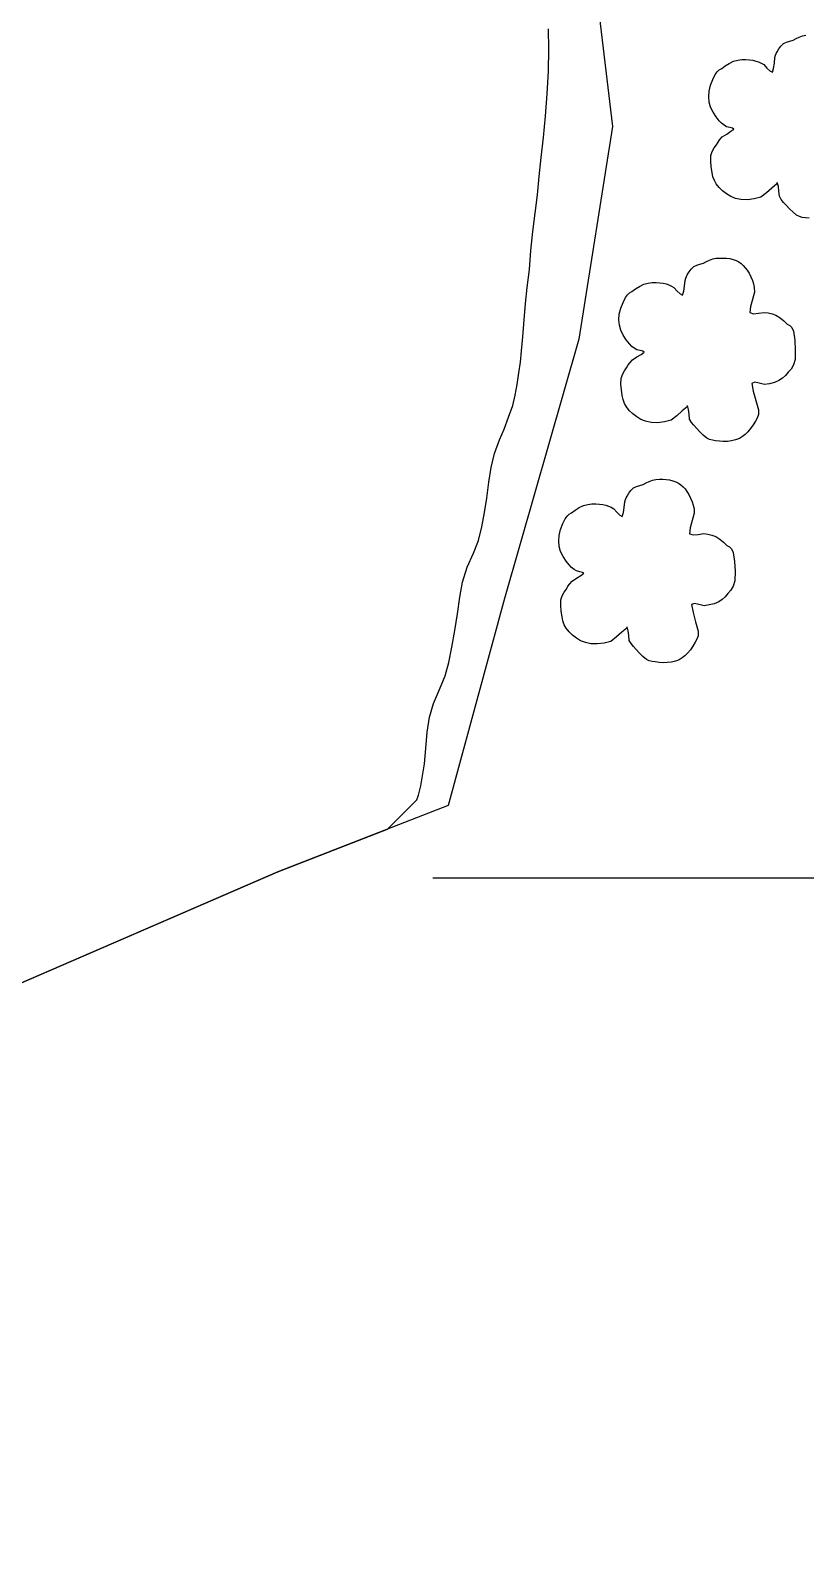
# Model space of a CAD drawing. Header units: millimetres. Extents: x 733975 to 738430, y 7821792 to 7824942.
# Drawn here: x 737183 to 737308.3, y 7822691 to 7822936.9 of the extents above; entities that cross this region are included whole.
import ezdxf

# ---------------------------------------------------------------- set-up
doc = ezdxf.new("R2010")
doc.units = ezdxf.units.MM
doc.linetypes.add('CONTINUO', pattern=[0])
for name, color, linetype in [('0114001021', 1, 'Continuous'), ('0114001021038', 5, 'Continuous'), ('MALHA', 8, 'Continuous'), ('MATO', 3, 'Continuous')]:
    doc.layers.add(name, color=color, linetype=linetype)

msp = doc.modelspace()

# ---------------------------------------------------------------- linework, layer by layer
at = {"layer": '0114001021', "ltscale": 80}
msp.add_lwpolyline([(737274.17, 7822945.73), (737277.04, 7822921.4), (737271.63, 7822887.04), (737259.61, 7822845.14), (737250.51, 7822811.7), (737223, 7822801), (736969, 7822691)], dxfattribs=at)
at = {"layer": '0114001021038'}
msp.add_lwpolyline([(737116.06, 7822754.69), (737223, 7822801), (737240.7, 7822807.88), (737240.7, 7822807.88), (737245.43, 7822812.61), (737245.71, 7822813.35), (737246.07, 7822814.85), (737246.35, 7822816.47), (737246.67, 7822818.45), (737246.9, 7822820.89), (737247.1, 7822823.55), (737247.51, 7822825.95), (737248.12, 7822828.15), (737249.1, 7822830.43), (737250.04, 7822832.64), (737250.64, 7822834.8), (737251.12, 7822837.27), (737251.61, 7822839.96), (737252.02, 7822842.67), (737252.4, 7822845.34), (737252.84, 7822847.76), (737253.6, 7822850.18), (737254.59, 7822852.47), (737255.41, 7822854.52), (737255.96, 7822856.73), (737256.39, 7822859.03), (737256.75, 7822861.37), (737257.1, 7822863.92), (737257.47, 7822866.31), (737258.01, 7822868.58), (737258.79, 7822870.76), (737259.56, 7822872.47), (737260.28, 7822874.43), (737260.93, 7822876.31), (737261.33, 7822878.01), (737261.64, 7822879.73), (737261.94, 7822881.59), (737262.17, 7822883.29), (737262.38, 7822885.16), (737262.57, 7822887.41), (737262.79, 7822890.14), (737263.02, 7822892.79), (737263.29, 7822895.37), (737263.64, 7822898.26), (737263.88, 7822901.35), (737264.19, 7822904.42), (737264.55, 7822907.4), (737264.94, 7822910.33), (737265.22, 7822913.31), (737265.54, 7822916.36), (737265.9, 7822919.62), (737266.21, 7822923.04), (737266.52, 7822926.68), (737266.74, 7822930.35), (737266.79, 7822933.85), (737266.71, 7822937.17)], dxfattribs=at)
at = {"layer": 'MALHA', "color": 8}
msp.add_lwpolyline([(737248.02, 7822800), (738279.69, 7822800)], dxfattribs=at)
at = {"layer": 'MATO', "color": 94, "linetype": 'CONTINUO'}
for points in [[(737303.6, 7822912.12, 0), (737302.83, 7822911.45, 0), (737301.97, 7822910.69, 0), (737301.04, 7822909.97, 0), (737299.96, 7822909.68, 0), (737298.85, 7822909.56, 0), (737297.79, 7822909.6, 0), (737296.93, 7822909.78, 0), (737296.16, 7822910.09, 0), (737295.47, 7822910.5, 0), (737294.84, 7822910.98, 0), (737294.28, 7822911.53, 0), (737293.83, 7822912.11, 0), (737293.52, 7822912.67, 0), (737293.3, 7822913.28, 0), (737293.15, 7822913.97, 0), (737293.01, 7822914.87, 0), (737292.94, 7822915.81, 0), (737292.97, 7822916.7, 0), (737293.19, 7822917.36, 0), (737293.5, 7822917.93, 0), (737293.85, 7822918.43, 0), (737294.12, 7822918.88, 0), (737294.42, 7822919.3, 0), (737294.79, 7822919.7, 0), (737295.51, 7822920.17, 0), (737296.18, 7822920.61, 0), (737296.66, 7822920.97, 0), (737296.45, 7822921.13, 0), (737296.02, 7822921.24, 0), (737295.47, 7822921.35, 0), (737295.09, 7822921.58, 0), (737294.7, 7822921.9, 0), (737294.29, 7822922.32, 0), (737293.79, 7822922.96, 0), (737293.31, 7822923.69, 0), (737292.91, 7822924.5, 0), (737292.7, 7822925.34, 0), (737292.61, 7822926.2, 0), (737292.66, 7822927.1, 0), (737292.92, 7822928.08, 0), (737293.26, 7822929, 0), (737293.66, 7822929.8, 0), (737293.96, 7822930.22, 0), (737294.3, 7822930.52, 0), (737294.71, 7822930.76, 0), (737295.29, 7822931.19, 0), (737295.93, 7822931.59, 0), (737296.62, 7822931.93, 0), (737297.3, 7822932.1, 0), (737297.98, 7822932.19, 0), (737298.62, 7822932.2, 0), (737299.2, 7822932.17, 0), (737299.73, 7822932.09, 0), (737300.23, 7822931.97, 0), (737300.67, 7822931.83, 0), (737301.08, 7822931.64, 0), (737301.5, 7822931.39, 0), (737302, 7822930.83, 0), (737302.48, 7822930.37, 0), (737302.89, 7822930.14, 0), (737303.09, 7822930.78, 0), (737303.22, 7822931.63, 0), (737303.3, 7822932.51, 0), (737303.39, 7822932.9, 0), (737303.5, 7822933.19, 0), (737303.66, 7822933.46, 0), (737303.94, 7822933.91, 0), (737304.28, 7822934.37, 0), (737304.69, 7822934.78, 0), (737305.18, 7822935.01, 0), (737305.7, 7822935.19, 0), (737306.24, 7822935.34, 0), (737306.74, 7822935.59, 0), (737307.24, 7822935.82, 0), (737307.75, 7822936.01, 0), (737308.31, 7822936.12, 0)], [(737308.83, 7822906.57, 0), (737308.23, 7822906.65, 0), (737307.73, 7822906.71, 0), (737307.26, 7822906.84, 0), (737306.79, 7822907.06, 0), (737306.23, 7822907.53, 0), (737305.67, 7822908.09, 0), (737305.15, 7822908.68, 0), (737304.7, 7822909.13, 0), (737304.33, 7822909.61, 0), (737304.03, 7822910.13, 0), (737303.94, 7822910.93, 0), (737303.86, 7822911.71, 0), (737303.68, 7822912.34, 0)], [(737289.1, 7822876.1, 0), (737288.32, 7822875.43, 0), (737287.47, 7822874.66, 0), (737286.54, 7822873.95, 0), (737285.45, 7822873.65, 0), (737284.35, 7822873.53, 0), (737283.29, 7822873.57, 0), (737282.42, 7822873.76, 0), (737281.66, 7822874.07, 0), (737280.97, 7822874.47, 0), (737280.33, 7822874.96, 0), (737279.78, 7822875.5, 0), (737279.33, 7822876.09, 0), (737279.02, 7822876.65, 0), (737278.79, 7822877.26, 0), (737278.65, 7822877.94, 0), (737278.5, 7822878.85, 0), (737278.43, 7822879.78, 0), (737278.46, 7822880.68, 0), (737278.69, 7822881.34, 0), (737279, 7822881.9, 0), (737279.35, 7822882.4, 0), (737279.61, 7822882.86, 0), (737279.91, 7822883.28, 0), (737280.28, 7822883.68, 0), (737281, 7822884.15, 0), (737281.68, 7822884.58, 0), (737282.16, 7822884.95, 0), (737281.95, 7822885.1, 0), (737281.51, 7822885.21, 0), (737280.97, 7822885.33, 0), (737280.58, 7822885.56, 0), (737280.19, 7822885.87, 0), (737279.79, 7822886.3, 0), (737279.29, 7822886.93, 0), (737278.81, 7822887.67, 0), (737278.41, 7822888.48, 0), (737278.19, 7822889.31, 0), (737278.11, 7822890.18, 0), (737278.16, 7822891.07, 0), (737278.41, 7822892.05, 0), (737278.76, 7822892.97, 0), (737279.16, 7822893.77, 0), (737279.46, 7822894.19, 0), (737279.8, 7822894.49, 0), (737280.2, 7822894.74, 0), (737280.78, 7822895.16, 0), (737281.43, 7822895.56, 0), (737282.11, 7822895.91, 0), (737282.8, 7822896.08, 0), (737283.47, 7822896.16, 0), (737284.12, 7822896.18, 0), (737284.7, 7822896.15, 0), (737285.23, 7822896.07, 0), (737285.72, 7822895.95, 0), (737286.16, 7822895.81, 0), (737286.58, 7822895.61, 0), (737286.99, 7822895.36, 0), (737287.5, 7822894.81, 0), (737287.97, 7822894.34, 0), (737288.38, 7822894.12, 0), (737288.58, 7822894.76, 0), (737288.71, 7822895.61, 0), (737288.8, 7822896.49, 0), (737288.89, 7822896.88, 0), (737289, 7822897.17, 0), (737289.15, 7822897.44, 0), (737289.43, 7822897.89, 0), (737289.78, 7822898.34, 0), (737290.19, 7822898.75, 0), (737290.68, 7822898.98, 0), (737291.2, 7822899.16, 0), (737291.74, 7822899.32, 0), (737292.23, 7822899.56, 0), (737292.73, 7822899.79, 0), (737293.25, 7822899.99, 0), (737293.8, 7822900.09, 0), (737294.37, 7822900.14, 0), (737294.94, 7822900.14, 0), (737295.5, 7822900.11, 0), (737296.03, 7822900.04, 0), (737296.55, 7822899.91, 0), (737297.02, 7822899.73, 0), (737297.45, 7822899.5, 0), (737297.85, 7822899.23, 0), (737298.2, 7822898.93, 0), (737298.52, 7822898.58, 0), (737298.82, 7822898.18, 0), (737299.13, 7822897.67, 0), (737299.42, 7822897.11, 0), (737299.67, 7822896.51, 0), (737299.86, 7822895.97, 0), (737299.98, 7822895.36, 0), (737300, 7822894.64, 0), (737299.66, 7822893.46, 0), (737299.35, 7822892.3, 0), (737299.23, 7822891.32, 0), (737299.83, 7822891.15, 0), (737300.65, 7822891.21, 0), (737301.55, 7822891.36, 0), (737302.22, 7822891.29, 0), (737302.86, 7822891.14, 0), (737303.48, 7822890.9, 0), (737304.13, 7822890.47, 0), (737304.74, 7822889.97, 0), (737305.29, 7822889.46, 0), (737305.71, 7822889.23, 0), (737306.05, 7822888.89, 0), (737306.3, 7822888.31, 0), (737306.5, 7822886.88, 0), (737306.6, 7822885.28, 0), (737306.57, 7822883.74, 0), (737306.3, 7822882.87, 0), (737305.91, 7822882.21, 0), (737305.45, 7822881.7, 0), (737305.02, 7822881.17, 0), (737304.53, 7822880.71, 0), (737303.96, 7822880.34, 0), (737303.22, 7822880.04, 0), (737302.42, 7822879.83, 0), (737301.62, 7822879.71, 0), (737300.76, 7822879.94, 0), (737300.04, 7822880.07, 0), (737299.56, 7822879.89, 0), (737299.81, 7822878.62, 0), (737300.24, 7822877.11, 0), (737300.66, 7822875.62, 0), (737300.63, 7822874.86, 0), (737300.45, 7822874.29, 0), (737300.16, 7822873.8, 0), (737299.8, 7822873.19, 0), (737299.38, 7822872.6, 0), (737298.92, 7822872.07, 0), (737298.51, 7822871.64, 0), (737298.06, 7822871.28, 0), (737297.57, 7822870.99, 0), (737296.96, 7822870.76, 0), (737296.31, 7822870.6, 0), (737295.63, 7822870.51, 0), (737294.97, 7822870.5, 0), (737294.33, 7822870.54, 0), (737293.72, 7822870.63, 0), (737293.22, 7822870.69, 0), (737292.75, 7822870.81, 0), (737292.29, 7822871.04, 0), (737291.73, 7822871.51, 0), (737291.17, 7822872.06, 0), (737290.64, 7822872.65, 0), (737290.2, 7822873.11, 0), (737289.82, 7822873.58, 0), (737289.52, 7822874.11, 0), (737289.44, 7822874.91, 0), (737289.35, 7822875.68, 0), (737289.18, 7822876.32, 0)], [(737279.36, 7822840.35, 0), (737278.58, 7822839.68, 0), (737277.73, 7822838.92, 0), (737276.8, 7822838.2, 0), (737275.71, 7822837.9, 0), (737274.61, 7822837.79, 0), (737273.55, 7822837.83, 0), (737272.68, 7822838.01, 0), (737271.91, 7822838.32, 0), (737271.23, 7822838.73, 0), (737270.59, 7822839.21, 0), (737270.04, 7822839.75, 0), (737269.59, 7822840.34, 0), (737269.27, 7822840.9, 0), (737269.05, 7822841.51, 0), (737268.91, 7822842.19, 0), (737268.76, 7822843.1, 0), (737268.69, 7822844.04, 0), (737268.72, 7822844.93, 0), (737268.95, 7822845.59, 0), (737269.26, 7822846.16, 0), (737269.61, 7822846.66, 0), (737269.87, 7822847.11, 0), (737270.17, 7822847.53, 0), (737270.54, 7822847.93, 0), (737271.26, 7822848.4, 0), (737271.94, 7822848.83, 0), (737272.42, 7822849.2, 0), (737272.21, 7822849.35, 0), (737271.77, 7822849.46, 0), (737271.23, 7822849.58, 0), (737270.84, 7822849.81, 0), (737270.45, 7822850.13, 0), (737270.05, 7822850.55, 0), (737269.55, 7822851.18, 0), (737269.07, 7822851.92, 0), (737268.67, 7822852.73, 0), (737268.45, 7822853.56, 0), (737268.37, 7822854.43, 0), (737268.42, 7822855.32, 0), (737268.67, 7822856.3, 0), (737269.02, 7822857.23, 0), (737269.42, 7822858.02, 0), (737269.72, 7822858.44, 0), (737270.06, 7822858.74, 0), (737270.46, 7822858.99, 0), (737271.04, 7822859.41, 0), (737271.69, 7822859.82, 0), (737272.37, 7822860.16, 0), (737273.06, 7822860.33, 0), (737273.73, 7822860.41, 0), (737274.38, 7822860.43, 0), (737274.96, 7822860.4, 0), (737275.49, 7822860.32, 0), (737275.98, 7822860.2, 0), (737276.42, 7822860.06, 0), (737276.84, 7822859.87, 0), (737277.25, 7822859.61, 0), (737277.76, 7822859.06, 0), (737278.23, 7822858.6, 0), (737278.64, 7822858.37, 0), (737278.84, 7822859.01, 0), (737278.97, 7822859.86, 0), (737279.06, 7822860.74, 0), (737279.15, 7822861.13, 0), (737279.26, 7822861.42, 0), (737279.41, 7822861.69, 0), (737279.69, 7822862.14, 0), (737280.04, 7822862.59, 0), (737280.45, 7822863, 0), (737280.94, 7822863.23, 0), (737281.46, 7822863.41, 0), (737282, 7822863.57, 0), (737282.49, 7822863.81, 0), (737282.99, 7822864.04, 0), (737283.51, 7822864.24, 0), (737284.06, 7822864.34, 0), (737284.63, 7822864.39, 0), (737285.2, 7822864.4, 0), (737285.76, 7822864.37, 0), (737286.29, 7822864.29, 0), (737286.81, 7822864.17, 0), (737287.28, 7822863.98, 0), (737287.71, 7822863.75, 0), (737288.11, 7822863.48, 0), (737288.46, 7822863.18, 0), (737288.78, 7822862.84, 0), (737289.08, 7822862.43, 0), (737289.39, 7822861.92, 0), (737289.68, 7822861.36, 0), (737289.93, 7822860.76, 0), (737290.12, 7822860.22, 0), (737290.24, 7822859.62, 0), (737290.26, 7822858.9, 0), (737289.92, 7822857.71, 0), (737289.61, 7822856.55, 0), (737289.49, 7822855.58, 0), (737290.09, 7822855.41, 0), (737290.91, 7822855.47, 0), (737291.81, 7822855.61, 0), (737292.48, 7822855.54, 0), (737293.12, 7822855.39, 0), (737293.74, 7822855.15, 0), (737294.39, 7822854.72, 0), (737295, 7822854.22, 0), (737295.55, 7822853.71, 0), (737295.97, 7822853.48, 0), (737296.3, 7822853.15, 0), (737296.55, 7822852.57, 0), (737296.76, 7822851.13, 0), (737296.86, 7822849.53, 0), (737296.83, 7822848, 0), (737296.56, 7822847.13, 0), (737296.17, 7822846.47, 0), (737295.71, 7822845.95, 0), (737295.28, 7822845.42, 0), (737294.79, 7822844.96, 0), (737294.22, 7822844.59, 0), (737293.48, 7822844.29, 0), (737292.68, 7822844.09, 0), (737291.88, 7822843.96, 0), (737291.02, 7822844.19, 0), (737290.3, 7822844.32, 0), (737289.82, 7822844.14, 0), (737290.07, 7822842.88, 0), (737290.5, 7822841.37, 0), (737290.92, 7822839.88, 0), (737290.89, 7822839.12, 0), (737290.71, 7822838.54, 0), (737290.42, 7822838.06, 0), (737290.06, 7822837.44, 0), (737289.64, 7822836.86, 0), (737289.18, 7822836.32, 0), (737288.77, 7822835.89, 0), (737288.32, 7822835.53, 0), (737287.83, 7822835.24, 0), (737287.22, 7822835.02, 0), (737286.57, 7822834.86, 0), (737285.89, 7822834.77, 0), (737285.23, 7822834.75, 0), (737284.59, 7822834.8, 0), (737283.98, 7822834.88, 0), (737283.48, 7822834.94, 0), (737283.01, 7822835.06, 0), (737282.55, 7822835.29, 0), (737281.98, 7822835.76, 0), (737281.43, 7822836.32, 0), (737280.9, 7822836.9, 0), (737280.46, 7822837.36, 0), (737280.08, 7822837.84, 0), (737279.78, 7822838.36, 0), (737279.7, 7822839.16, 0), (737279.61, 7822839.93, 0), (737279.44, 7822840.57, 0)]]:
    msp.add_polyline3d(points, dxfattribs=at)

doc.saveas('drawing.dxf')
